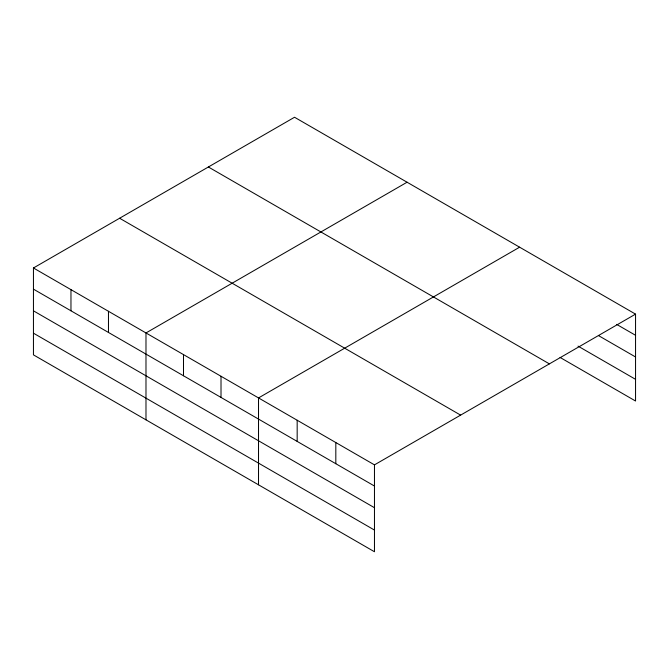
<?xml version="1.0" encoding="UTF-8"?>
<svg xmlns="http://www.w3.org/2000/svg" width="669" height="669" viewBox="0 0 669 669"><rect width="100%" height="100%" fill="white"/><g stroke="black" fill="none" stroke-linecap="round" stroke-linejoin="round"><path stroke-width="1" d="M374.464 507.712L374.464 464.863L33.45 267.985L33.45 354.871L374.464 551.749L374.464 507.712L33.45 310.834M33.45 267.985L294.536 117.251L635.55 314.129L635.55 401.015L560.053 357.43M407.07 182.219L145.984 332.953L145.984 419.839M519.604 247.196L258.518 397.93L258.518 484.808M374.464 464.863L635.55 314.129M616.676 324.398L635.55 335.294M598.696 335.704L635.55 356.978M578.024 346.116L635.55 379.331M208.377 166.991L549.391 363.877M119.609 218.236L460.623 415.123M33.45 289.142L374.464 486.029M33.45 333.179L374.464 530.065M335.821 442.552L335.821 463.709M297.17 420.241L297.17 441.398M221.013 376.271L221.013 397.428M183.498 354.612L183.498 375.769M108.47 311.294L108.47 332.46M70.964 289.644L70.964 310.801"/></g></svg>
